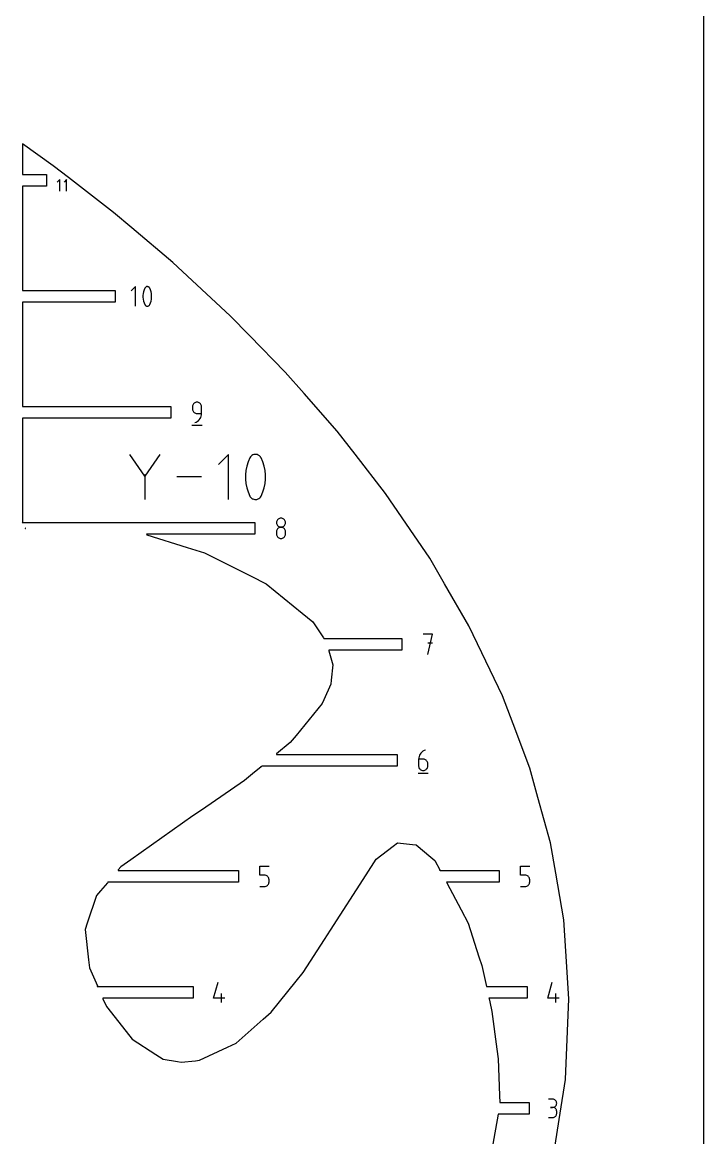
# Model space of a CAD drawing. Extents: x 0 to 800, y 0 to 1200.
# Drawn here: x 666.5 to 800, y 236.8 to 455.3 of the extents above; entities that cross this region are included whole.
import ezdxf

# ---------------------------------------------------------------- set-up
doc = ezdxf.new("R2010")
doc.units = 0
doc.header["$MEASUREMENT"] = 0
for name, color, linetype in [('annotation', 7, 'Continuous'), ('boundary', 7, 'Continuous'), ('frame', 7, 'Continuous')]:
    doc.layers.add(name, color=color, linetype=linetype)

msp = doc.modelspace()

# ---------------------------------------------------------------- linework, layer by layer
at = {"layer": 'annotation', "color": 1}
for p, q in [((673.8, 424.52), (673.29, 424.02)), ((673.8, 422.24), (673.8, 424.52)), ((675.16, 424.52), (674.65, 424.02)), ((675.16, 422.24), (675.16, 424.52)), ((688.67, 403.58), (687.81, 402.72)), ((688.67, 399.73), (688.67, 403.58)), ((690.15, 402.2), (690.11, 401.84)), ((690.22, 402.57), (690.15, 402.2)), ((690.33, 402.92), (690.22, 402.57)), ((690.48, 403.27), (690.33, 402.92)), ((690.53, 403.35), (690.48, 403.27)), ((690.48, 403.27), (690.48, 403.27)), ((690.59, 403.42), (690.53, 403.35)), ((690.66, 403.48), (690.59, 403.42)), ((690.74, 403.53), (690.66, 403.48)), ((690.83, 403.56), (690.74, 403.53)), ((690.92, 403.57), (690.83, 403.56)), ((691.01, 403.57), (690.92, 403.57)), ((691.1, 403.55), (691.01, 403.57)), ((691.19, 403.52), (691.1, 403.55)), ((691.23, 403.5), (691.19, 403.52)), ((691.19, 403.52), (691.19, 403.52)), ((691.26, 403.48), (691.23, 403.5)), ((691.29, 403.46), (691.26, 403.48)), ((691.32, 403.43), (691.29, 403.46)), ((691.35, 403.4), (691.32, 403.43)), ((691.38, 403.37), (691.35, 403.4)), ((691.4, 403.34), (691.38, 403.37)), ((691.42, 403.31), (691.4, 403.34)), ((691.44, 403.27), (691.42, 403.31)), ((691.59, 402.92), (691.44, 403.27)), ((691.44, 403.27), (691.44, 403.27)), ((691.7, 402.57), (691.59, 402.92)), ((691.77, 402.2), (691.7, 402.57)), ((691.81, 401.83), (691.77, 402.2)), ((690.11, 401.84), (690.11, 401.47)), ((690.11, 401.47), (690.15, 401.1)), ((690.15, 401.1), (690.22, 400.73)), ((690.22, 400.73), (690.33, 400.37)), ((690.33, 400.37), (690.48, 400.03)), ((690.48, 400.03), (690.48, 400.03)), ((690.48, 400.03), (690.5, 399.99)), ((690.5, 399.99), (690.52, 399.96)), ((690.52, 399.96), (690.54, 399.93)), ((690.54, 399.93), (690.57, 399.9)), ((691.33, 399.87), (691.39, 399.94)), ((691.39, 399.94), (691.44, 400.03)), ((691.44, 400.03), (691.59, 400.37)), ((691.44, 400.03), (691.44, 400.03)), ((691.59, 400.37), (691.7, 400.73)), ((691.7, 400.73), (691.77, 401.1)), ((691.77, 401.1), (691.81, 401.46)), ((691.81, 401.46), (691.81, 401.83)), ((690.57, 399.9), (690.6, 399.87)), ((690.6, 399.87), (690.63, 399.84)), ((690.63, 399.84), (690.66, 399.82)), ((690.66, 399.82), (690.69, 399.8)), ((690.69, 399.8), (690.73, 399.78)), ((690.73, 399.78), (690.73, 399.78)), ((690.73, 399.78), (690.82, 399.75)), ((690.82, 399.75), (690.91, 399.73)), ((690.91, 399.73), (691, 399.73)), ((691, 399.73), (691.09, 399.74)), ((691.09, 399.74), (691.18, 399.77)), ((691.18, 399.77), (691.26, 399.82)), ((691.26, 399.82), (691.33, 399.87)), ((699.88, 380.35), (699.84, 380.2)), ((699.95, 380.48), (699.88, 380.35)), ((700.04, 380.61), (699.95, 380.48)), ((700.14, 380.72), (700.04, 380.61)), ((700.27, 380.8), (700.14, 380.72)), ((700.41, 380.87), (700.27, 380.8)), ((700.56, 380.91), (700.41, 380.87)), ((700.71, 380.93), (700.56, 380.91)), ((700.87, 380.91), (700.71, 380.93)), ((700.71, 380.93), (700.71, 380.93)), ((701.02, 380.87), (700.87, 380.91)), ((701.16, 380.8), (701.02, 380.87)), ((701.29, 380.72), (701.16, 380.8)), ((701.39, 380.61), (701.29, 380.72)), ((701.48, 380.48), (701.39, 380.61)), ((701.55, 380.35), (701.48, 380.48)), ((701.59, 380.2), (701.55, 380.35)), ((699.84, 380.2), (699.83, 380.04)), ((699.83, 380.04), (699.83, 379.59)), ((699.83, 379.59), (699.83, 379.59)), ((699.83, 379.59), (699.84, 379.43)), ((699.84, 379.43), (699.88, 379.28)), ((699.88, 379.28), (699.95, 379.14)), ((699.95, 379.14), (700.04, 379.02)), ((700.04, 379.02), (700.14, 378.91)), ((700.14, 378.91), (700.27, 378.82)), ((700.27, 378.82), (700.41, 378.76)), ((700.41, 378.76), (700.56, 378.72)), ((700.56, 378.72), (700.71, 378.7)), ((700.71, 378.7), (701.6, 378.7)), ((701.43, 377.93), (701.53, 378.17)), ((701.53, 378.17), (701.58, 378.43)), ((701.58, 378.43), (701.6, 378.7)), ((701.6, 380.04), (701.59, 380.2)), ((701.6, 378.7), (701.6, 380.04)), ((701.6, 380.04), (701.6, 380.04)), ((699.72, 376.43), (701.72, 376.43)), ((700.27, 376.93), (700.52, 377.02)), ((700.27, 376.93), (700.27, 376.93)), ((700.52, 377.02), (700.76, 377.15)), ((700.76, 377.15), (700.97, 377.31)), ((700.97, 377.31), (701.15, 377.49)), ((701.15, 377.49), (701.31, 377.7)), ((701.31, 377.7), (701.43, 377.93)), ((690.49, 366.43), (687.53, 370.7)), ((693.44, 370.7), (690.49, 366.43)), ((706.88, 370.7), (704.92, 368.73)), ((706.88, 361.85), (706.88, 370.7)), ((711.05, 370), (710.71, 369.2)), ((711.16, 370.19), (711.05, 370)), ((711.05, 370), (711.05, 370)), ((711.31, 370.35), (711.16, 370.19)), ((711.47, 370.48), (711.31, 370.35)), ((711.66, 370.58), (711.47, 370.48)), ((711.86, 370.65), (711.66, 370.58)), ((712.06, 370.68), (711.86, 370.65)), ((712.28, 370.68), (712.06, 370.68)), ((712.49, 370.64), (712.28, 370.68)), ((712.7, 370.56), (712.49, 370.64)), ((712.77, 370.52), (712.7, 370.56)), ((712.7, 370.56), (712.7, 370.56)), ((712.85, 370.47), (712.77, 370.52)), ((712.92, 370.42), (712.85, 370.47)), ((712.99, 370.36), (712.92, 370.42)), ((713.06, 370.3), (712.99, 370.36)), ((713.12, 370.23), (713.06, 370.3)), ((713.17, 370.15), (713.12, 370.23)), ((713.22, 370.08), (713.17, 370.15)), ((713.26, 370), (713.22, 370.08)), ((713.6, 369.2), (713.26, 370)), ((713.26, 370), (713.26, 370)), ((710.29, 367.54), (710.2, 366.69)), ((710.46, 368.38), (710.29, 367.54)), ((710.71, 369.2), (710.46, 368.38)), ((713.86, 368.37), (713.6, 369.2)), ((714.03, 367.54), (713.86, 368.37)), ((714.12, 366.69), (714.03, 367.54)), ((690.49, 366.77), (690.49, 361.85)), ((701.6, 366.27), (696.76, 366.27)), ((710.2, 366.69), (710.2, 365.84)), ((710.2, 365.84), (710.29, 364.99)), ((710.29, 364.99), (710.46, 364.15)), ((713.86, 364.15), (714.03, 364.99)), ((714.03, 364.99), (714.12, 365.84)), ((714.12, 365.84), (714.12, 366.69)), ((710.46, 364.15), (710.71, 363.33)), ((710.71, 363.33), (711.05, 362.53)), ((713.26, 362.53), (713.6, 363.33)), ((713.6, 363.33), (713.86, 364.15)), ((711.05, 362.53), (711.05, 362.53)), ((711.05, 362.53), (711.09, 362.45)), ((711.09, 362.45), (711.14, 362.37)), ((711.14, 362.37), (711.2, 362.3)), ((711.2, 362.3), (711.26, 362.23)), ((711.26, 362.23), (711.32, 362.17)), ((711.32, 362.17), (711.39, 362.11)), ((711.39, 362.11), (711.46, 362.06)), ((711.46, 362.06), (711.54, 362.01)), ((711.54, 362.01), (711.62, 361.96)), ((711.62, 361.96), (711.62, 361.96)), ((711.62, 361.96), (711.83, 361.89)), ((711.83, 361.89), (712.04, 361.85)), ((712.04, 361.85), (712.25, 361.85)), ((712.25, 361.85), (712.46, 361.88)), ((712.46, 361.88), (712.66, 361.95)), ((712.66, 361.95), (712.84, 362.05)), ((712.84, 362.05), (713.01, 362.18)), ((713.01, 362.18), (713.15, 362.34)), ((713.15, 362.34), (713.26, 362.53)), ((713.26, 362.53), (713.26, 362.53)), ((667.06, 356.23), (667.05, 356.23)), ((667.05, 356.23), (667.05, 356.22)), ((667.05, 356.22), (667.05, 356.22)), ((667.05, 356.22), (667.05, 356.22)), ((667.05, 356.22), (667.05, 356.22)), ((667.05, 356.22), (667.05, 356.22)), ((667.05, 356.22), (667.05, 356.21)), ((667.05, 356.21), (667.05, 356.21)), ((667.07, 356.23), (667.06, 356.23)), ((667.06, 356.23), (667.06, 356.23)), ((667.06, 356.23), (667.06, 356.23)), ((667.06, 356.23), (667.06, 356.23)), ((667.08, 356.23), (667.07, 356.23)), ((667.07, 356.23), (667.07, 356.23)), ((667.07, 356.23), (667.07, 356.23)), ((667.07, 356.23), (667.07, 356.23)), ((667.07, 356.23), (667.07, 356.23)), ((667.08, 356.22), (667.08, 356.23)), ((667.08, 356.23), (667.08, 356.23)), ((667.08, 356.22), (667.08, 356.22)), ((667.08, 356.22), (667.08, 356.22)), ((667.08, 356.22), (667.08, 356.22)), ((667.08, 356.22), (667.08, 356.22)), ((667.08, 356.21), (667.08, 356.22)), ((667.08, 356.21), (667.08, 356.21)), ((716.3, 357.46), (716.28, 357.31)), ((716.28, 357.31), (716.28, 357.31)), ((716.28, 357.31), (716.3, 357.15)), ((716.34, 357.61), (716.3, 357.46)), ((716.3, 357.15), (716.34, 357)), ((716.4, 357.75), (716.34, 357.61)), ((716.34, 357), (716.4, 356.86)), ((716.49, 357.88), (716.4, 357.75)), ((716.4, 356.86), (716.49, 356.73)), ((716.6, 357.98), (716.49, 357.88)), ((716.49, 356.73), (716.6, 356.63)), ((716.72, 358.07), (716.6, 357.98)), ((716.6, 356.63), (716.72, 356.54)), ((716.72, 356.29), (716.6, 356.21)), ((716.86, 358.14), (716.72, 358.07)), ((716.72, 356.54), (716.86, 356.47)), ((716.86, 356.36), (716.72, 356.29)), ((717.01, 358.18), (716.86, 358.14)), ((716.86, 356.47), (717.01, 356.43)), ((717.01, 356.4), (716.86, 356.36)), ((717.17, 358.19), (717.01, 358.18)), ((717.01, 356.43), (717.17, 356.42)), ((717.17, 356.42), (717.01, 356.4)), ((717.33, 358.18), (717.17, 358.19)), ((717.17, 358.19), (717.17, 358.19)), ((717.17, 356.42), (717.33, 356.43)), ((717.33, 356.4), (717.17, 356.42)), ((717.17, 356.42), (717.17, 356.42)), ((717.17, 356.42), (717.17, 356.42)), ((717.48, 358.14), (717.33, 358.18)), ((717.33, 356.43), (717.48, 356.47)), ((717.48, 356.36), (717.33, 356.4)), ((717.62, 358.07), (717.48, 358.14)), ((717.48, 356.47), (717.62, 356.54)), ((717.62, 356.29), (717.48, 356.36)), ((717.74, 357.98), (717.62, 358.07)), ((717.62, 356.54), (717.74, 356.63)), ((717.74, 356.21), (717.62, 356.29)), ((717.85, 357.88), (717.74, 357.98)), ((717.74, 356.63), (717.85, 356.73)), ((717.94, 357.75), (717.85, 357.88)), ((717.85, 356.73), (717.94, 356.86)), ((718, 357.61), (717.94, 357.75)), ((717.94, 356.86), (718, 357)), ((718.04, 357.46), (718, 357.61)), ((718, 357), (718.04, 357.15)), ((718.06, 357.31), (718.04, 357.46)), ((718.04, 357.15), (718.06, 357.31)), ((718.06, 357.31), (718.06, 357.31)), ((667.05, 356.21), (667.05, 356.21)), ((667.05, 356.21), (667.05, 356.21)), ((667.05, 356.21), (667.06, 356.21)), ((667.06, 356.2), (667.05, 356.2)), ((667.05, 356.2), (667.05, 356.19)), ((667.05, 356.19), (667.05, 356.19)), ((667.05, 356.19), (667.05, 356.19)), ((667.05, 356.19), (667.05, 356.19)), ((667.05, 356.19), (667.05, 356.18)), ((667.05, 356.18), (667.05, 356.18)), ((667.05, 356.18), (667.05, 356.18)), ((667.05, 356.18), (667.05, 356.17)), ((667.05, 356.17), (667.05, 356.17)), ((667.05, 356.17), (667.05, 356.17)), ((667.05, 356.17), (667.06, 356.17)), ((667.06, 356.21), (667.06, 356.2)), ((667.07, 356.2), (667.06, 356.2)), ((667.06, 356.2), (667.06, 356.2)), ((667.06, 356.2), (667.06, 356.2)), ((667.06, 356.2), (667.06, 356.2)), ((667.06, 356.2), (667.06, 356.2)), ((667.06, 356.2), (667.06, 356.2)), ((667.06, 356.2), (667.07, 356.2)), ((667.06, 356.17), (667.06, 356.17)), ((667.06, 356.17), (667.06, 356.16)), ((667.06, 356.16), (667.06, 356.16)), ((667.06, 356.16), (667.07, 356.16)), ((667.07, 356.2), (667.08, 356.21)), ((667.08, 356.2), (667.07, 356.2)), ((667.07, 356.2), (667.07, 356.2)), ((667.07, 356.2), (667.07, 356.2)), ((667.07, 356.2), (667.07, 356.2)), ((667.07, 356.2), (667.07, 356.2)), ((667.07, 356.2), (667.07, 356.2)), ((667.07, 356.2), (667.07, 356.2)), ((667.07, 356.2), (667.07, 356.2)), ((667.07, 356.2), (667.07, 356.2)), ((667.07, 356.16), (667.07, 356.17)), ((667.07, 356.17), (667.08, 356.17)), ((667.07, 356.16), (667.07, 356.16)), ((667.07, 356.16), (667.07, 356.16)), ((667.07, 356.16), (667.07, 356.16)), ((667.08, 356.21), (667.08, 356.21)), ((667.08, 356.21), (667.08, 356.21)), ((667.08, 356.21), (667.08, 356.21)), ((667.08, 356.19), (667.08, 356.2)), ((667.08, 356.2), (667.08, 356.2)), ((667.08, 356.18), (667.08, 356.19)), ((667.08, 356.19), (667.08, 356.19)), ((667.08, 356.19), (667.08, 356.19)), ((667.08, 356.19), (667.08, 356.19)), ((667.08, 356.19), (667.08, 356.19)), ((667.08, 356.17), (667.08, 356.18)), ((667.08, 356.18), (667.08, 356.18)), ((667.08, 356.17), (667.08, 356.17)), ((667.08, 356.17), (667.08, 356.17)), ((667.08, 356.17), (667.08, 356.17)), ((716.3, 355.69), (716.28, 355.53)), ((716.28, 355.53), (716.28, 355.08)), ((716.28, 355.08), (716.28, 355.08)), ((716.28, 355.08), (716.3, 354.92)), ((716.34, 355.84), (716.3, 355.69)), ((716.3, 354.92), (716.34, 354.77)), ((716.4, 355.98), (716.34, 355.84)), ((716.34, 354.77), (716.4, 354.64)), ((716.49, 356.1), (716.4, 355.98)), ((716.4, 354.64), (716.49, 354.51)), ((716.6, 356.21), (716.49, 356.1)), ((716.49, 354.51), (716.6, 354.41)), ((716.6, 354.41), (716.72, 354.32)), ((716.72, 354.32), (716.86, 354.25)), ((716.86, 354.25), (717.01, 354.21)), ((717.01, 354.21), (717.17, 354.2)), ((717.17, 354.2), (717.33, 354.21)), ((717.17, 354.2), (717.17, 354.2)), ((717.33, 354.21), (717.48, 354.25)), ((717.48, 354.25), (717.62, 354.32)), ((717.62, 354.32), (717.74, 354.41)), ((717.85, 356.1), (717.74, 356.21)), ((717.74, 354.41), (717.85, 354.51)), ((717.94, 355.98), (717.85, 356.1)), ((717.85, 354.51), (717.94, 354.64)), ((718, 355.84), (717.94, 355.98)), ((717.94, 354.64), (718, 354.77)), ((718.04, 355.69), (718, 355.84)), ((718, 354.77), (718.04, 354.92)), ((718.06, 355.53), (718.04, 355.69)), ((718.04, 354.92), (718.06, 355.08)), ((718.06, 355.08), (718.06, 355.53)), ((718.06, 355.53), (718.06, 355.53)), ((746.83, 335.47), (745.05, 335.47)), ((745.94, 331.47), (746.83, 335.47)), ((746.83, 333.69), (745.94, 333.69)), ((744.99, 312.52), (744.78, 312.36)), ((745.22, 312.65), (744.99, 312.52)), ((745.48, 312.74), (745.22, 312.65)), ((745.48, 312.74), (745.48, 312.74)), ((744.16, 311.23), (744.14, 310.96)), ((744.14, 310.96), (744.14, 309.63)), ((745.03, 310.96), (744.14, 310.96)), ((744.22, 311.49), (744.16, 311.23)), ((744.31, 311.74), (744.22, 311.49)), ((744.44, 311.97), (744.31, 311.74)), ((744.6, 312.18), (744.44, 311.97)), ((744.78, 312.36), (744.6, 312.18)), ((745.19, 310.95), (745.03, 310.96)), ((745.34, 310.91), (745.19, 310.95)), ((745.48, 310.84), (745.34, 310.91)), ((745.61, 310.75), (745.48, 310.84)), ((745.71, 310.65), (745.61, 310.75)), ((745.8, 310.52), (745.71, 310.65)), ((745.87, 310.38), (745.8, 310.52)), ((745.91, 310.23), (745.87, 310.38)), ((744.03, 308.24), (746.03, 308.24)), ((744.14, 309.63), (744.14, 309.63)), ((744.14, 309.63), (744.16, 309.47)), ((744.16, 309.47), (744.2, 309.32)), ((744.2, 309.32), (744.27, 309.18)), ((744.27, 309.18), (744.35, 309.06)), ((744.35, 309.06), (744.46, 308.95)), ((744.46, 308.95), (744.59, 308.86)), ((744.59, 308.86), (744.72, 308.8)), ((744.72, 308.8), (744.87, 308.76)), ((744.87, 308.76), (745.03, 308.74)), ((745.03, 308.74), (745.19, 308.76)), ((745.03, 308.74), (745.03, 308.74)), ((745.19, 308.76), (745.34, 308.8)), ((745.34, 308.8), (745.48, 308.86)), ((745.48, 308.86), (745.61, 308.95)), ((745.61, 308.95), (745.71, 309.06)), ((745.71, 309.06), (745.8, 309.18)), ((745.8, 309.18), (745.87, 309.32)), ((745.87, 309.32), (745.91, 309.47)), ((745.92, 310.08), (745.91, 310.23)), ((745.91, 309.47), (745.92, 309.63)), ((745.92, 309.63), (745.92, 310.08)), ((745.92, 310.08), (745.92, 310.08)), ((713.04, 288.23), (713.04, 290.02)), ((713.04, 290.02), (714.82, 290.02)), ((764.12, 288.23), (764.12, 290.02)), ((764.12, 290.02), (765.9, 290.02)), ((713.93, 288.23), (713.04, 288.23)), ((714.09, 288.22), (713.93, 288.23)), ((714.24, 288.18), (714.09, 288.22)), ((714.38, 288.11), (714.24, 288.18)), ((714.5, 288.03), (714.38, 288.11)), ((714.61, 287.92), (714.5, 288.03)), ((714.5, 286.23), (714.61, 286.33)), ((714.7, 287.8), (714.61, 287.92)), ((714.61, 286.33), (714.7, 286.46)), ((714.77, 287.66), (714.7, 287.8)), ((714.7, 286.46), (714.77, 286.6)), ((714.81, 287.51), (714.77, 287.66)), ((714.77, 286.6), (714.81, 286.75)), ((714.82, 287.35), (714.81, 287.51)), ((714.81, 286.75), (714.82, 286.91)), ((714.82, 286.91), (714.82, 287.35)), ((714.82, 287.35), (714.82, 287.35)), ((765.01, 288.23), (764.12, 288.23)), ((765.17, 288.22), (765.01, 288.23)), ((765.32, 288.18), (765.17, 288.22)), ((765.46, 288.11), (765.32, 288.18)), ((765.58, 288.03), (765.46, 288.11)), ((765.69, 287.92), (765.58, 288.03)), ((765.58, 286.23), (765.69, 286.33)), ((765.78, 287.8), (765.69, 287.92)), ((765.69, 286.33), (765.78, 286.46)), ((765.84, 287.66), (765.78, 287.8)), ((765.78, 286.46), (765.84, 286.6)), ((765.88, 287.51), (765.84, 287.66)), ((765.84, 286.6), (765.88, 286.75)), ((765.9, 287.35), (765.88, 287.51)), ((765.88, 286.75), (765.9, 286.91)), ((765.9, 286.91), (765.9, 287.35)), ((765.9, 287.35), (765.9, 287.35)), ((713.04, 286.02), (713.93, 286.02)), ((713.93, 286.02), (714.09, 286.03)), ((713.93, 286.02), (713.93, 286.02)), ((714.09, 286.03), (714.24, 286.07)), ((714.24, 286.07), (714.38, 286.14)), ((714.38, 286.14), (714.5, 286.23)), ((764.12, 286.02), (765.01, 286.02)), ((765.01, 286.02), (765.17, 286.03)), ((765.01, 286.02), (765.01, 286.02)), ((765.17, 286.03), (765.32, 286.07)), ((765.32, 286.07), (765.46, 286.14)), ((765.46, 286.14), (765.58, 286.23)), ((703.95, 264.18), (704.84, 267.29)), ((769.44, 264.18), (770.33, 267.29)), ((705.5, 263.29), (705.5, 265.07)), ((771, 263.29), (771, 265.07)), ((706.17, 264.18), (703.95, 264.18)), ((771.66, 264.18), (769.44, 264.18)), ((770.4, 244.34), (769.61, 244.34)), ((770.4, 242.76), (770.01, 242.76)), ((770.01, 242.76), (770.4, 242.76)), ((770.55, 244.33), (770.4, 244.34)), ((770.4, 242.76), (770.55, 242.77)), ((770.55, 242.74), (770.4, 242.76)), ((770.4, 242.76), (770.4, 242.76)), ((770.68, 244.29), (770.55, 244.33)), ((770.55, 242.77), (770.68, 242.81)), ((770.68, 242.71), (770.55, 242.74)), ((770.8, 244.23), (770.68, 244.29)), ((770.68, 242.81), (770.8, 242.87)), ((770.8, 242.65), (770.68, 242.71)), ((770.91, 244.15), (770.8, 244.23)), ((770.8, 242.87), (770.91, 242.94)), ((770.91, 242.57), (770.8, 242.65)), ((771.01, 244.06), (770.91, 244.15)), ((770.91, 242.94), (771.01, 243.04)), ((771.09, 243.95), (771.01, 244.06)), ((771.01, 243.04), (771.09, 243.15)), ((771.15, 243.83), (771.09, 243.95)), ((771.09, 243.15), (771.15, 243.27)), ((771.18, 243.69), (771.15, 243.83)), ((771.15, 243.27), (771.18, 243.41)), ((771.2, 243.55), (771.18, 243.69)), ((771.18, 243.41), (771.2, 243.55)), ((771.2, 243.55), (771.2, 243.55)), ((769.61, 240.78), (770.4, 240.78)), ((770.4, 240.78), (770.55, 240.79)), ((770.4, 240.78), (770.4, 240.78)), ((770.55, 240.79), (770.68, 240.83)), ((770.68, 240.83), (770.8, 240.89)), ((770.8, 240.89), (770.91, 240.96)), ((771.01, 242.47), (770.91, 242.57)), ((770.91, 240.96), (771.01, 241.06)), ((771.09, 242.36), (771.01, 242.47)), ((771.01, 241.06), (771.09, 241.17)), ((771.15, 242.24), (771.09, 242.36)), ((771.09, 241.17), (771.15, 241.29)), ((771.18, 242.11), (771.15, 242.24)), ((771.15, 241.29), (771.18, 241.43)), ((771.2, 241.97), (771.18, 242.11)), ((771.18, 241.43), (771.2, 241.57)), ((771.2, 241.57), (771.2, 241.97)), ((771.2, 241.97), (771.2, 241.97))]:
    msp.add_line(p, q, dxfattribs=at)
at = {"layer": 'boundary', "color": 5}
for p, q in [((672.53, 427.25), (666.48, 431.56)), ((666.48, 431.56), (666.48, 425.63)), ((675.51, 424.95), (672.53, 427.25)), ((666.48, 425.63), (666.48, 425.5)), ((666.48, 425.5), (671.24, 425.5)), ((671.24, 425.5), (671.24, 423.25)), ((684.36, 418.1), (675.51, 424.95)), ((671.24, 423.25), (666.48, 423.25)), ((666.48, 423.25), (666.48, 402.78)), ((687.96, 415.06), (684.36, 418.1)), ((695.97, 408.29), (687.96, 415.06)), ((699.75, 404.79), (695.97, 408.29)), ((707.22, 397.86), (699.75, 404.79)), ((666.48, 402.78), (684.69, 402.78)), ((684.69, 402.78), (684.69, 400.53)), ((684.69, 400.53), (666.48, 400.53)), ((666.48, 400.53), (666.48, 400.4)), ((666.48, 400.4), (666.48, 380.18)), ((711.01, 393.98), (707.22, 397.86)), ((718.01, 386.83), (711.01, 393.98)), ((721.69, 382.63), (718.01, 386.83)), ((728.2, 375.21), (721.69, 382.63)), ((666.48, 380.18), (666.48, 380.05)), ((666.48, 380.05), (695.59, 380.05)), ((695.59, 380.05), (695.59, 377.8)), ((695.59, 377.8), (666.48, 377.8)), ((666.48, 377.8), (666.48, 377.68)), ((666.48, 377.68), (666.48, 357.45)), ((731.69, 370.72), (728.2, 375.21)), ((737.67, 363.04), (731.69, 370.72)), ((740.9, 358.27), (737.67, 363.04)), ((666.48, 357.45), (666.47, 357.32)), ((666.47, 357.32), (666.48, 357.32)), ((666.48, 357.32), (666.66, 357.32)), ((666.66, 357.32), (712.04, 357.32)), ((712.04, 357.32), (712.04, 355.07)), ((746.3, 350.33), (740.9, 358.27)), ((712.04, 355.07), (690.83, 355.07)), ((690.83, 355.07), (690.85, 354.95)), ((690.85, 354.95), (698.78, 352.48)), ((698.78, 352.48), (702.2, 351.41)), ((702.2, 351.41), (711.33, 346.84)), ((749.21, 345.31), (746.3, 350.33)), ((711.33, 346.84), (714.29, 345.36)), ((714.29, 345.36), (721.33, 339.56)), ((753.97, 337.11), (749.21, 345.31)), ((721.33, 339.56), (723.4, 337.86)), ((723.4, 337.86), (725.5, 334.72)), ((756.5, 331.84), (753.97, 337.11)), ((725.5, 334.72), (725.58, 334.6)), ((725.58, 334.6), (725.58, 334.6)), ((725.58, 334.6), (740.82, 334.6)), ((740.82, 334.6), (740.82, 332.35)), ((740.82, 332.35), (726.56, 332.35)), ((726.56, 332.35), (726.57, 332.22)), ((726.57, 332.22), (727.09, 330.35)), ((727.09, 330.35), (727.33, 329.49)), ((760.55, 323.39), (756.5, 331.84)), ((727.33, 329.49), (726.99, 326.44)), ((726.91, 325.69), (725.58, 322.61)), ((726.99, 326.44), (726.91, 325.69)), ((725.26, 321.86), (720.15, 315.64)), ((725.58, 322.61), (725.26, 321.86)), ((762.64, 317.89), (760.55, 323.39)), ((765.93, 309.2), (762.64, 317.89)), ((720.15, 315.64), (718.99, 314.23)), ((718.99, 314.23), (716.29, 311.99)), ((716.29, 311.99), (716.28, 311.87)), ((716.28, 311.87), (739.91, 311.87)), ((739.91, 311.87), (739.91, 309.62)), ((713.27, 309.49), (711.61, 308.12)), ((713.27, 309.62), (713.25, 309.62)), ((713.25, 309.62), (713.27, 309.49)), ((713.42, 309.62), (713.27, 309.49)), ((713.27, 309.49), (713.27, 309.62)), ((739.91, 309.62), (713.42, 309.62)), ((767.51, 303.48), (765.93, 309.2)), ((710.04, 306.82), (701.58, 301.01)), ((711.61, 308.12), (710.04, 306.82)), ((769.98, 294.57), (767.51, 303.48)), ((699.9, 299.85), (687.74, 291.24)), ((701.58, 301.01), (699.9, 299.85)), ((735.82, 291.37), (739.12, 293.9)), ((739.12, 293.9), (739.99, 294.56)), ((739.99, 294.56), (742.91, 294.28)), ((742.91, 294.28), (743.68, 294.2)), ((743.68, 294.2), (746.56, 291.77)), ((771, 288.63), (769.98, 294.57)), ((687.74, 291.24), (685.78, 289.85)), ((733.83, 288.29), (735.82, 291.37)), ((746.56, 291.77), (747.32, 291.13)), ((747.32, 291.13), (748.31, 289.27)), ((685.28, 289.27), (685.27, 289.14)), ((685.27, 289.14), (708.81, 289.14)), ((685.78, 289.85), (685.28, 289.27)), ((708.81, 289.14), (708.81, 286.89)), ((748.31, 289.27), (748.3, 289.14)), ((748.3, 289.14), (748.31, 289.14)), ((748.31, 289.14), (748.31, 289.27)), ((748.31, 289.27), (748.38, 289.14)), ((748.38, 289.14), (759.89, 289.14)), ((759.89, 289.14), (759.89, 286.89)), ((772.57, 279.51), (771, 288.63)), ((683.14, 286.77), (681.8, 285.2)), ((683.25, 286.89), (683.14, 286.77)), ((708.81, 286.89), (683.25, 286.89)), ((726.84, 277.45), (733.83, 288.29)), ((759.89, 286.89), (749.63, 286.89)), ((749.63, 286.89), (749.64, 286.77)), ((749.64, 286.77), (752.47, 281.44)), ((681, 284.25), (679.2, 278.84)), ((681.8, 285.2), (681, 284.25)), ((752.47, 281.44), (753.86, 278.83)), ((679.2, 278.84), (678.8, 277.63)), ((678.8, 277.63), (679.46, 271.67)), ((753.86, 278.83), (755.95, 272.26)), ((772.97, 273.35), (772.57, 279.51)), ((721.52, 269.16), (725.7, 275.67)), ((725.7, 275.67), (726.84, 277.45)), ((773.58, 264.04), (772.97, 273.35)), ((679.46, 271.67), (679.64, 270.1)), ((755.95, 272.26), (756.49, 270.57)), ((679.64, 270.1), (681.19, 266.54)), ((720.15, 267.46), (721.52, 269.16)), ((756.49, 270.57), (757.41, 266.41)), ((715.24, 261.39), (720.15, 267.46)), ((681.19, 266.54), (681.17, 266.41)), ((681.17, 266.41), (681.19, 266.41)), ((681.19, 266.41), (681.19, 266.54)), ((681.19, 266.54), (681.24, 266.41)), ((681.24, 266.41), (699.93, 266.41)), ((699.93, 266.41), (699.93, 264.16)), ((757.41, 266.41), (765.43, 266.41)), ((765.43, 266.41), (765.43, 264.16)), ((699.93, 264.16), (682.26, 264.16)), ((682.26, 264.16), (682.27, 264.04)), ((682.27, 264.04), (682.94, 262.49)), ((682.94, 262.49), (686.81, 257.6)), ((765.43, 264.16), (757.92, 264.16)), ((757.92, 264.16), (757.94, 264.04)), ((757.94, 264.04), (758.08, 263.4)), ((758.08, 263.4), (758.49, 261.56)), ((773.31, 257.68), (773.58, 264.04)), ((713.7, 260.04), (715.24, 261.39)), ((758.49, 261.56), (759.47, 254.16)), ((708.35, 255.35), (713.7, 260.04)), ((686.81, 257.6), (688, 256.1)), ((688, 256.1), (692.66, 253.14)), ((772.9, 248.2), (773.31, 257.68)), ((701.19, 251.99), (706.71, 254.58)), ((706.71, 254.58), (708.35, 255.35)), ((759.47, 254.16), (759.72, 252.29)), ((692.66, 253.14), (694.09, 252.23)), ((694.09, 252.23), (696.85, 251.74)), ((696.85, 251.74), (697.61, 251.6)), ((697.61, 251.6), (700.42, 251.9)), ((700.42, 251.9), (701.19, 251.99)), ((759.72, 252.29), (759.97, 245.06)), ((771.88, 241.63), (772.9, 248.2)), ((759.97, 245.06), (760.02, 243.69)), ((760.02, 243.69), (765.82, 243.69)), ((765.82, 243.69), (765.82, 241.44)), ((759.71, 241.44), (757.73, 230.33)), ((765.82, 241.44), (759.71, 241.44)), ((770.39, 231.99), (771.88, 241.63))]:
    msp.add_line(p, q, dxfattribs=at)
at = {"layer": 'frame', "color": 5}
msp.add_line((800, 0), (800, 1200), dxfattribs=at)

doc.saveas('drawing.dxf')
